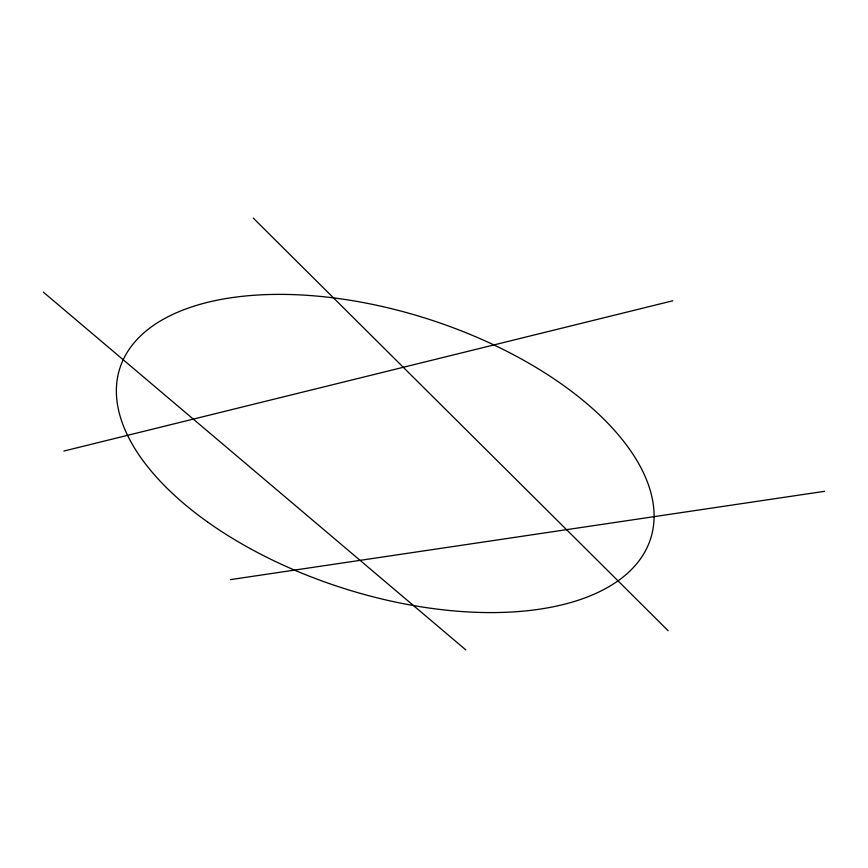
<?xml version="1.0" encoding="UTF-8"?>
<svg xmlns="http://www.w3.org/2000/svg" width="868" height="868" viewBox="0 0 868 868"><rect width="100%" height="100%" fill="white"/><g stroke="black" fill="none" stroke-linecap="round" stroke-linejoin="round"><path stroke-width="1.3" d="M63.896 451.045L672.787 300.784M230.432 579.629L824.6 491.31M43.4 292.18L465.845 649.915M253.261 218.085L668.121 630.689M207.691 522.059A278.726 141.126 17.8 0 0 648.83 543.618A278.726 141.126 17.8 0 0 299.113 294.86A278.726 141.126 17.8 0 0 207.691 522.059"/></g></svg>
